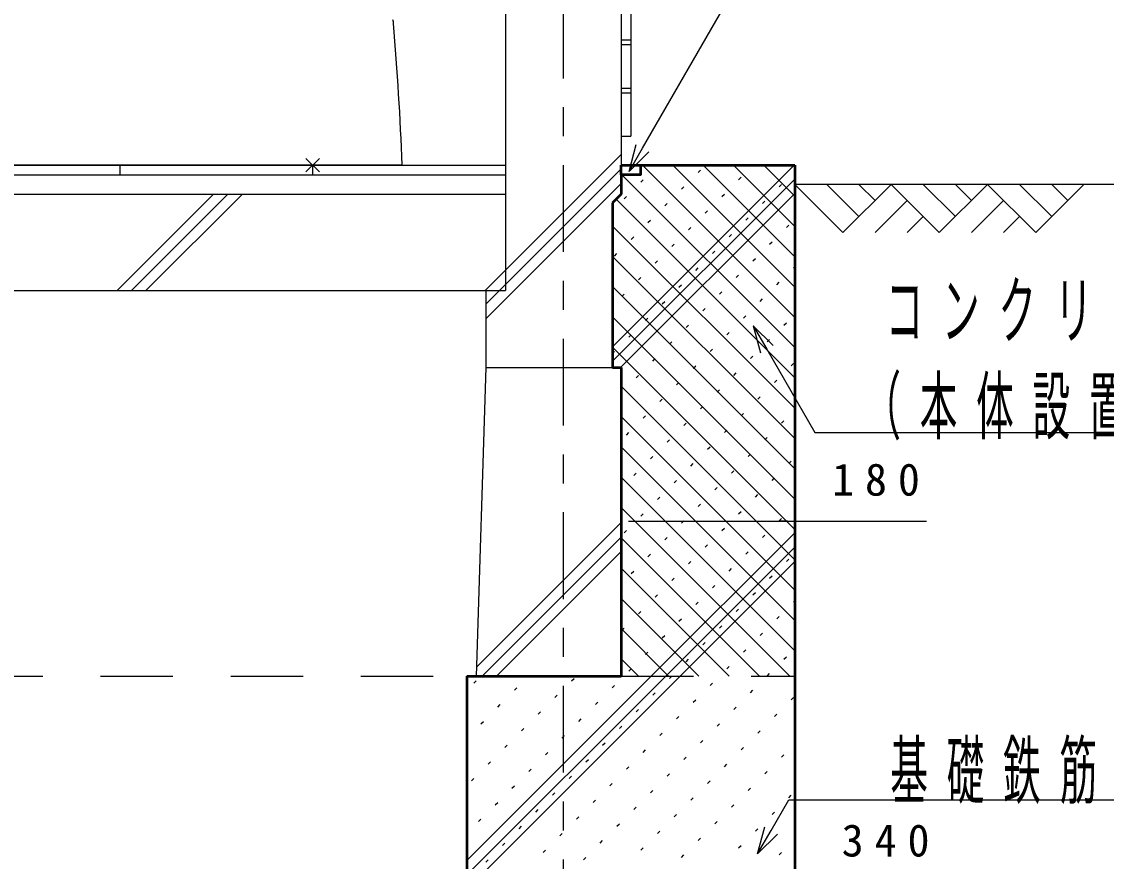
# Model space of a CAD drawing. Units: millimetres, scale not verified. Extents: x -11550 to 5573, y -35640 to 8010.
# Drawn here: x -7406 to -6281, y -5570 to -4699 of the extents above; entities that cross this region are included whole.
import ezdxf

# ---------------------------------------------------------------- set-up
doc = ezdxf.new("R2010")
doc.units = ezdxf.units.MM
doc.header["$LTSCALE"] = 30
doc.linetypes.add('USER1', pattern=[4.5, 2.5, -2])
doc.linetypes.add('USER2', pattern=[6, 3, -1, 1, -1])
doc.layers.add('layer1', color=4, linetype='Continuous', lineweight=25)
doc.styles.add('ＭＳ ゴシック', font='')
doc.styles.get('ＭＳ ゴシック').set_extended_font_data('MS Gothic')

msp = doc.modelspace()

# ---------------------------------------------------------------- linework, layer by layer
at = {"layer": 'layer1', "linetype": 'USER2'}
msp.add_line((-6844.42, -2328.06), (-6844.42, -6328.06), dxfattribs=at)
at = {"layer": 'layer1', "color": 20}
for p, q in [((-6904.42, -2618.06), (-6904.42, -4878.06)), ((-6784.42, -2618.06), (-6784.42, -4878.06)), ((-5799.14, -4868.06), (-6604.56, -4868.06)), ((-9254.42, -4878.06), (-6904.42, -4878.06)), ((-6793.42, -4887.06), (-6784.42, -4878.06)), ((-6793.42, -4887.06), (-6793.42, -5058.06)), ((-9234.42, -4978.06), (-6924.42, -4978.06)), ((-6924.42, -5058.06), (-6924.42, -4978.06)), ((-6934.42, -5378.06), (-6924.42, -5058.06)), ((-6784.42, -5058.06), (-6793.42, -5058.06)), ((-6784.42, -5058.06), (-6784.42, -5378.06)), ((-6784.42, -5378.06), (-6934.42, -5378.06))]:
    msp.add_line(p, q, dxfattribs=at)
at = {"layer": 'layer1', "color": 3}
for p, q in [((-6774.42, -2623.06), (-6774.42, -4818.06)), ((-6784.42, -4818.06), (-6774.42, -4818.06)), ((-9254.42, -4848.06), (-6904.42, -4848.06)), ((-7011.41, -4848.06), (-7577.43, -4848.06)), ((-7097.35, -4840.99), (-7111.49, -4855.13)), ((-7097.35, -4855.13), (-7111.49, -4840.99))]:
    msp.add_line(p, q, dxfattribs=at)
at = {"layer": 'layer1'}
for p, q in [((-6762.19, -4830.35), (-6661.93, -4656.69)), ((-6784.42, -4718.06), (-6774.42, -4718.06)), ((-6784.42, -4723.06), (-6774.42, -4723.06)), ((-6784.42, -4768.06), (-6774.42, -4768.06)), ((-6784.42, -4773.06), (-6774.42, -4773.06)), ((-6904.42, -4956.95), (-6784.42, -4836.95)), ((-6776.19, -4854.6), (-6768.69, -4826.6)), ((-6776.19, -4854.6), (-6762.19, -4830.35)), ((-6755.69, -4834.1), (-6776.19, -4854.6)), ((-7304.42, -4848.06), (-7304.42, -4858.06)), ((-7104.42, -4848.06), (-7104.42, -4858.06)), ((-6793.42, -5036.42), (-6605.06, -4848.06)), ((-6762.24, -4848.06), (-6604.42, -5005.89)), ((-6730.81, -4848.06), (-6604.42, -4974.46)), ((-6699.38, -4848.06), (-6604.42, -4943.03)), ((-6667.95, -4848.06), (-6604.42, -4911.6)), ((-6636.52, -4848.06), (-6604.42, -4880.16)), ((-6605.09, -4848.06), (-6604.42, -4848.73)), ((-9254.42, -4858.06), (-6904.42, -4858.06)), ((-6904.42, -4971.95), (-6784.42, -4851.95)), ((-6783.67, -4858.06), (-6604.42, -5037.32)), ((-6924.42, -5006.95), (-6784.42, -4866.95)), ((-6793.42, -5051.42), (-6604.42, -4862.42)), ((-6604.42, -4868.06), (-6554.42, -4918.06)), ((-6571.08, -4868.06), (-6537.75, -4901.4)), ((-6554.42, -4918.06), (-6504.42, -4868.06)), ((-6537.75, -4868.06), (-6521.08, -4884.73)), ((-6504.42, -4868.06), (-6454.42, -4918.06)), ((-6471.08, -4868.06), (-6437.75, -4901.4)), ((-6454.42, -4918.06), (-6404.42, -4868.06)), ((-6437.75, -4868.06), (-6421.08, -4884.73)), ((-6404.42, -4868.06), (-6354.42, -4918.06)), ((-6337.75, -4901.4), (-6371.08, -4868.06)), ((-6354.42, -4918.06), (-6304.42, -4868.06)), ((-6321.08, -4884.73), (-6337.75, -4868.06)), ((-7307.36, -4978.06), (-7207.36, -4878.06)), ((-7292.36, -4978.06), (-7192.36, -4878.06)), ((-7277.36, -4978.06), (-7177.36, -4878.06)), ((-6904.42, -4878.06), (-6904.42, -4978.06)), ((-6785.06, -5058.06), (-6604.42, -4877.42)), ((-6789.76, -4883.41), (-6604.42, -5068.75)), ((-6487.75, -4884.73), (-6521.08, -4918.06)), ((-6421.08, -4918.06), (-6387.75, -4884.73)), ((-6471.08, -4901.4), (-6487.75, -4918.06)), ((-6387.75, -4918.06), (-6371.08, -4901.4)), ((-6793.42, -4911.18), (-6604.42, -5100.18)), ((-6793.42, -4942.61), (-6604.42, -5131.61)), ((-6925.53, -4978.06), (-6904.42, -4956.95)), ((-6910.53, -4978.06), (-6904.42, -4971.95)), ((-6924.42, -4991.95), (-6910.53, -4978.06)), ((-6924.42, -4978.06), (-6904.42, -4978.06)), ((-6793.42, -4974.04), (-6604.42, -5163.04)), ((-6793.42, -5005.47), (-6604.42, -5194.47)), ((-6626.88, -5035.06), (-6647.38, -5014.56)), ((-6647.38, -5014.56), (-6639.88, -5042.56)), ((-6647.38, -5014.56), (-6633.38, -5038.81)), ((-6793.42, -5036.9), (-6604.42, -5225.9)), ((-6633.38, -5038.81), (-6583.39, -5125.39)), ((-6924.42, -5058.06), (-6793.42, -5058.06)), ((-6784.42, -5077.34), (-6604.42, -5257.34)), ((-6784.42, -5108.77), (-6604.42, -5288.77)), ((-6583.39, -5125.39), (-6466.22, -5125.39)), ((-6466.22, -5125.39), (-6002.16, -5125.39)), ((-6784.42, -5140.2), (-6604.42, -5320.2)), ((-6784.42, -5171.63), (-6604.42, -5351.63)), ((-6784.42, -5317.19), (-6784.42, -5197.19)), ((-6604.42, -5317.19), (-6604.42, -5197.19)), ((-6784.42, -5203.06), (-6609.41, -5378.06)), ((-6934.12, -5368.49), (-6784.42, -5218.79)), ((-6776.92, -5217.19), (-6769.42, -5217.19)), ((-6769.42, -5217.19), (-6467.64, -5217.19)), ((-6611.92, -5217.19), (-6619.42, -5217.19)), ((-6753.23, -5378.06), (-6604.42, -5229.25)), ((-6928.69, -5378.06), (-6784.42, -5233.79)), ((-6784.42, -5234.49), (-6640.84, -5378.06)), ((-6913.69, -5378.06), (-6784.42, -5248.79)), ((-6738.23, -5378.06), (-6604.42, -5244.25)), ((-6723.23, -5378.06), (-6604.42, -5259.25)), ((-6784.42, -5265.92), (-6672.27, -5378.06)), ((-6784.42, -5297.35), (-6703.71, -5378.06)), ((-6784.42, -5328.78), (-6735.14, -5378.06)), ((-6784.42, -5360.21), (-6766.57, -5378.06)), ((-6944.42, -5569.25), (-6753.23, -5378.06)), ((-6944.42, -5584.25), (-6738.23, -5378.06)), ((-6944.42, -5599.25), (-6723.23, -5378.06)), ((-6628.88, -5538.1), (-6610.54, -5506.33)), ((-6610.54, -5506.33), (-6497.49, -5506.33)), ((-6497.49, -5506.33), (-6169.12, -5506.33)), ((-6642.88, -5562.35), (-6635.38, -5534.35)), ((-6642.88, -5562.35), (-6628.88, -5538.1)), ((-6622.38, -5541.85), (-6642.88, -5562.35))]:
    msp.add_line(p, q, dxfattribs=at)
at = {"layer": 'layer1', "color": 5, "lineweight": 50}
for p, q in [((-6764.42, -4848.06), (-6604.42, -4848.06)), ((-6604.42, -4848.06), (-6604.42, -6028.06)), ((-6784.42, -4858.06), (-6784.42, -4878.06)), ((-6784.42, -4878.06), (-6793.42, -4887.06)), ((-6793.42, -4887.06), (-6793.42, -5058.06)), ((-6793.42, -5058.06), (-6784.42, -5058.06)), ((-6784.42, -5058.06), (-6784.42, -5378.06)), ((-6944.42, -5378.06), (-6784.42, -5378.06)), ((-6944.42, -5378.06), (-6944.42, -5778.06))]:
    msp.add_line(p, q, dxfattribs=at)
at = {"layer": 'layer1', "color": 2}
for p, q in [((-6746.69, -4848.27), (-6746.48, -4848.06)), ((-6704.62, -4855.69), (-6702.14, -4853.22)), ((-6764.02, -4865.59), (-6761.54, -4863.12)), ((-6721.94, -4873.02), (-6719.47, -4870.54)), ((-6662.55, -4863.12), (-6660.07, -4860.64)), ((-6620.47, -4870.54), (-6618, -4868.07)), ((-6781.34, -4882.92), (-6778.86, -4880.44)), ((-6679.87, -4880.44), (-6677.39, -4877.97)), ((-6739.27, -4890.34), (-6736.79, -4887.87)), ((-6637.8, -4887.87), (-6635.32, -4885.39)), ((-6756.59, -4907.67), (-6754.12, -4905.19)), ((-6697.19, -4897.77), (-6694.72, -4895.29)), ((-6655.12, -4905.19), (-6652.65, -4902.72)), ((-6714.52, -4915.09), (-6712.04, -4912.62)), ((-6613.05, -4912.62), (-6610.57, -4910.14)), ((-6773.91, -4924.99), (-6771.44, -4922.52)), ((-6672.44, -4922.52), (-6669.97, -4920.04)), ((-6630.37, -4929.94), (-6627.9, -4927.46)), ((-6731.84, -4932.41), (-6729.37, -4929.94)), ((-6689.77, -4939.84), (-6687.29, -4937.36)), ((-6791.24, -4942.31), (-6788.76, -4939.84)), ((-6749.17, -4949.74), (-6746.69, -4947.26)), ((-6647.7, -4947.26), (-6645.22, -4944.79)), ((-6707.09, -4957.16), (-6704.62, -4954.69)), ((-6605.62, -4954.69), (-6604.42, -4953.48)), ((-6766.49, -4967.06), (-6764.02, -4964.59)), ((-6724.42, -4974.49), (-6721.94, -4972.01)), ((-6665.02, -4964.59), (-6662.55, -4962.11)), ((-6622.95, -4972.01), (-6620.47, -4969.54)), ((-6783.81, -4984.39), (-6781.34, -4981.91)), ((-6682.34, -4981.91), (-6679.87, -4979.44)), ((-6741.74, -4991.81), (-6739.27, -4989.34)), ((-6640.27, -4989.34), (-6637.8, -4986.86)), ((-6699.67, -4999.24), (-6697.19, -4996.76)), ((-6657.6, -5006.66), (-6655.12, -5004.19)), ((-6759.07, -5009.14), (-6756.59, -5006.66)), ((-6716.99, -5016.56), (-6714.52, -5014.09)), ((-6615.52, -5014.09), (-6613.05, -5011.61)), ((-6776.39, -5026.46), (-6773.91, -5023.98)), ((-6674.92, -5023.98), (-6672.44, -5021.51)), ((-6632.85, -5031.41), (-6630.37, -5028.93)), ((-6734.32, -5033.88), (-6731.84, -5031.41)), ((-6692.24, -5041.31), (-6689.77, -5038.83)), ((-6793.42, -5043.49), (-6791.24, -5041.31)), ((-6751.64, -5051.21), (-6749.17, -5048.73)), ((-6650.17, -5048.73), (-6647.7, -5046.26)), ((-6709.57, -5058.63), (-6707.09, -5056.16)), ((-6608.1, -5056.16), (-6605.62, -5053.68)), ((-6768.97, -5068.53), (-6766.49, -5066.06)), ((-6726.89, -5075.96), (-6724.42, -5073.48)), ((-6667.5, -5066.06), (-6665.02, -5063.58)), ((-6625.42, -5073.48), (-6622.95, -5071.01)), ((-6784.42, -5083.98), (-6783.81, -5083.38)), ((-6684.82, -5083.38), (-6682.34, -5080.91)), ((-6744.22, -5093.28), (-6741.74, -5090.81)), ((-6642.75, -5090.81), (-6640.27, -5088.33)), ((-6702.14, -5100.71), (-6699.67, -5098.23)), ((-6660.07, -5108.13), (-6657.6, -5105.66)), ((-6761.54, -5110.61), (-6759.07, -5108.13)), ((-6719.47, -5118.03), (-6716.99, -5115.56)), ((-6618, -5115.56), (-6615.52, -5113.08)), ((-6778.86, -5127.93), (-6776.39, -5125.45)), ((-6677.39, -5125.45), (-6674.92, -5122.98)), ((-6736.79, -5135.35), (-6734.32, -5132.88)), ((-6694.72, -5142.78), (-6692.24, -5140.3)), ((-6635.32, -5132.88), (-6632.85, -5130.4)), ((-6754.12, -5152.68), (-6751.64, -5150.2)), ((-6652.65, -5150.2), (-6650.17, -5147.73)), ((-6712.04, -5160.1), (-6709.57, -5157.63)), ((-6610.57, -5157.63), (-6608.1, -5155.15)), ((-6771.44, -5170), (-6768.97, -5167.53)), ((-6729.37, -5177.43), (-6726.89, -5174.95)), ((-6669.97, -5167.53), (-6667.5, -5165.05)), ((-6627.9, -5174.95), (-6625.42, -5172.48)), ((-6687.29, -5184.85), (-6684.82, -5182.38)), ((-6746.69, -5194.75), (-6744.22, -5192.28)), ((-6645.22, -5192.28), (-6642.75, -5189.8)), ((-6704.62, -5202.18), (-6702.14, -5199.7)), ((-6662.55, -5209.6), (-6660.07, -5207.13)), ((-6764.02, -5212.08), (-6761.54, -5209.6)), ((-6721.94, -5219.5), (-6719.47, -5217.02)), ((-6620.47, -5217.02), (-6618, -5214.55)), ((-6781.34, -5229.4), (-6778.86, -5226.92)), ((-6679.87, -5226.92), (-6677.39, -5224.45)), ((-6739.27, -5236.82), (-6736.79, -5234.35)), ((-6697.19, -5244.25), (-6694.72, -5241.77)), ((-6637.8, -5234.35), (-6635.32, -5231.87)), ((-6756.59, -5254.15), (-6754.12, -5251.67)), ((-6655.12, -5251.67), (-6652.65, -5249.2)), ((-6714.52, -5261.57), (-6712.04, -5259.1)), ((-6613.05, -5259.1), (-6610.57, -5256.62)), ((-6773.91, -5271.47), (-6771.44, -5269)), ((-6731.84, -5278.9), (-6729.37, -5276.42)), ((-6672.44, -5269), (-6669.97, -5266.52)), ((-6630.37, -5276.42), (-6627.9, -5273.95)), ((-6689.77, -5286.32), (-6687.29, -5283.85)), ((-6749.17, -5296.22), (-6746.69, -5293.75)), ((-6647.7, -5293.75), (-6645.22, -5291.27)), ((-6707.09, -5303.65), (-6704.62, -5301.17)), ((-6665.02, -5311.07), (-6662.55, -5308.6)), ((-6605.62, -5301.17), (-6604.42, -5299.96)), ((-6766.49, -5313.55), (-6764.02, -5311.07)), ((-6724.42, -5320.97), (-6721.94, -5318.49)), ((-6622.95, -5318.49), (-6620.47, -5316.02)), ((-6783.81, -5330.87), (-6781.34, -5328.39)), ((-6682.34, -5328.39), (-6679.87, -5325.92)), ((-6741.74, -5338.29), (-6739.27, -5335.82)), ((-6699.67, -5345.72), (-6697.19, -5343.24)), ((-6640.27, -5335.82), (-6637.8, -5333.34)), ((-6759.07, -5355.62), (-6756.59, -5353.14)), ((-6657.6, -5353.14), (-6655.12, -5350.67)), ((-6716.99, -5363.04), (-6714.52, -5360.57)), ((-6615.52, -5360.57), (-6613.05, -5358.09)), ((-6776.39, -5372.94), (-6773.91, -5370.47)), ((-6674.92, -5370.47), (-6672.44, -5367.99)), ((-6632.85, -5377.89), (-6630.37, -5375.42)), ((-6937.26, -5385.32), (-6934.78, -5382.84)), ((-6835.79, -5382.84), (-6833.31, -5380.37)), ((-6793.71, -5390.27), (-6791.24, -5387.79)), ((-6734.32, -5380.37), (-6732.01, -5378.06)), ((-6732.01, -5378.06), (-6731.84, -5377.89)), ((-6692.24, -5387.79), (-6689.77, -5385.32)), ((-6895.18, -5392.74), (-6892.71, -5390.27)), ((-6853.11, -5400.17), (-6850.64, -5397.69)), ((-6751.64, -5397.69), (-6749.17, -5395.22)), ((-6650.17, -5395.22), (-6647.7, -5392.74)), ((-6608.1, -5402.64), (-6605.62, -5400.17)), ((-6912.51, -5410.07), (-6910.03, -5407.59)), ((-6811.04, -5407.59), (-6808.56, -5405.12)), ((-6709.57, -5405.12), (-6707.09, -5402.64)), ((-6667.5, -5412.54), (-6665.02, -5410.07)), ((-6870.43, -5417.49), (-6867.96, -5415.01)), ((-6828.36, -5424.91), (-6825.89, -5422.44)), ((-6768.97, -5415.01), (-6766.49, -5412.54)), ((-6726.89, -5422.44), (-6724.42, -5419.96)), ((-6625.42, -5419.96), (-6622.95, -5417.49)), ((-6929.83, -5427.39), (-6927.36, -5424.91)), ((-6887.76, -5434.81), (-6885.28, -5432.34)), ((-6786.29, -5432.34), (-6783.81, -5429.86)), ((-6684.82, -5429.86), (-6682.34, -5427.39)), ((-6845.69, -5442.24), (-6843.21, -5439.76)), ((-6744.22, -5439.76), (-6741.74, -5437.29)), ((-6702.14, -5447.19), (-6699.67, -5444.71)), ((-6642.75, -5437.29), (-6640.27, -5434.81)), ((-6905.08, -5452.14), (-6902.61, -5449.66)), ((-6803.61, -5449.66), (-6801.14, -5447.19)), ((-6761.54, -5457.09), (-6759.07, -5454.61)), ((-6660.07, -5454.61), (-6657.6, -5452.14)), ((-6922.41, -5469.46), (-6919.93, -5466.99)), ((-6863.01, -5459.56), (-6860.54, -5457.09)), ((-6820.94, -5466.99), (-6818.46, -5464.51)), ((-6719.47, -5464.51), (-6716.99, -5462.04)), ((-6618, -5462.04), (-6615.52, -5459.56)), ((-6880.33, -5476.89), (-6877.86, -5474.41)), ((-6778.86, -5474.41), (-6776.39, -5471.94)), ((-6677.39, -5471.94), (-6674.92, -5469.46)), ((-6635.32, -5479.36), (-6632.85, -5476.89)), ((-6939.73, -5486.79), (-6937.26, -5484.31)), ((-6838.26, -5484.31), (-6835.79, -5481.84)), ((-6796.19, -5491.74), (-6793.71, -5489.26)), ((-6736.79, -5481.84), (-6734.32, -5479.36)), ((-6694.72, -5489.26), (-6692.24, -5486.79)), ((-6897.66, -5494.21), (-6895.18, -5491.74)), ((-6855.59, -5501.64), (-6853.11, -5499.16)), ((-6754.12, -5499.16), (-6751.64, -5496.69)), ((-6652.65, -5496.69), (-6650.17, -5494.21)), ((-6914.98, -5511.53), (-6912.51, -5509.06)), ((-6813.51, -5509.06), (-6811.04, -5506.59)), ((-6712.04, -5506.59), (-6709.57, -5504.11)), ((-6669.97, -5514.01), (-6667.5, -5511.53)), ((-6610.57, -5504.11), (-6608.1, -5501.64)), ((-6872.91, -5518.96), (-6870.43, -5516.48)), ((-6830.84, -5526.38), (-6828.36, -5523.91)), ((-6771.44, -5516.48), (-6768.97, -5514.01)), ((-6729.37, -5523.91), (-6726.89, -5521.43)), ((-6627.9, -5521.43), (-6625.42, -5518.96)), ((-6932.31, -5528.86), (-6929.83, -5526.38)), ((-6890.23, -5536.28), (-6887.76, -5533.81)), ((-6788.76, -5533.81), (-6786.29, -5531.33)), ((-6687.29, -5531.33), (-6684.82, -5528.86)), ((-6848.16, -5543.71), (-6845.69, -5541.23)), ((-6746.69, -5541.23), (-6744.22, -5538.76)), ((-6704.62, -5548.66), (-6702.14, -5546.18)), ((-6645.22, -5538.76), (-6642.75, -5536.28)), ((-6907.56, -5553.61), (-6905.08, -5551.13)), ((-6806.09, -5551.13), (-6803.61, -5548.66)), ((-6764.02, -5558.56), (-6761.54, -5556.08)), ((-6662.55, -5556.08), (-6660.07, -5553.61)), ((-6924.88, -5570.93), (-6922.41, -5568.46)), ((-6865.49, -5561.03), (-6863.01, -5558.56)), ((-6823.41, -5568.46), (-6820.94, -5565.98)), ((-6721.94, -5565.98), (-6719.47, -5563.51)), ((-6620.47, -5563.51), (-6618, -5561.03))]:
    msp.add_line(p, q, dxfattribs=at)
at = {"layer": 'layer1', "linetype": 'USER1'}
msp.add_line((-9214.42, -5378.06), (-6944.42, -5378.06), dxfattribs=at)
at = {"layer": 'layer1', "color": 5, "linetype": 'USER1'}
msp.add_line((-6784.42, -5378.06), (-6604.42, -5378.06), dxfattribs=at)
at = {"layer": 'layer1', "color": 5, "lineweight": 50}
msp.add_lwpolyline([(-6784.42, -4848.06), (-6764.42, -4848.06), (-6764.42, -4858.06), (-6784.42, -4858.06)], close=True, dxfattribs=at)
at = {"layer": 'layer1', "color": 3}
for centre, radius, start, end in [((-7033.4, -4702.06), 13, 4.56791, 20.73745), ((-11007.82, -5019.59), 4000.08, 2.45769, 4.5679)]:
    msp.add_arc(centre, radius, start, end, dxfattribs=at)

# ---------------------------------------------------------------- texts
at = {"layer": 'layer1', "color": 2, "char_height": 57.18, "attachment_point": 7, "style": 'ＭＳ ゴシック'}
for s, insert in [('\\T1.5;\\W0.5;コンクリート根巻［斜線部］', (-6510.06, -5033.75)), ('\\T1.5;\\W0.5;（本体設置後型枠組立現場施工）', (-6533.18, -5133.75)), ('\\T1.5;\\W0.5;基礎鉄筋コンクリート', (-6505.23, -5510.86))]:
    msp.add_mtext(s, dxfattribs=dict(at, insert=insert))
at = {"layer": 'layer1', "color": 3, "char_height": 33.5, "attachment_point": 5, "style": 'ＭＳ ゴシック'}
for s, insert in [('\\T1.5;180', (-6514.42, -5174.34)), ('\\T1.5;340', (-6504.42, -5548.66))]:
    msp.add_mtext(s, dxfattribs=dict(at, insert=insert))

doc.saveas('drawing.dxf')
